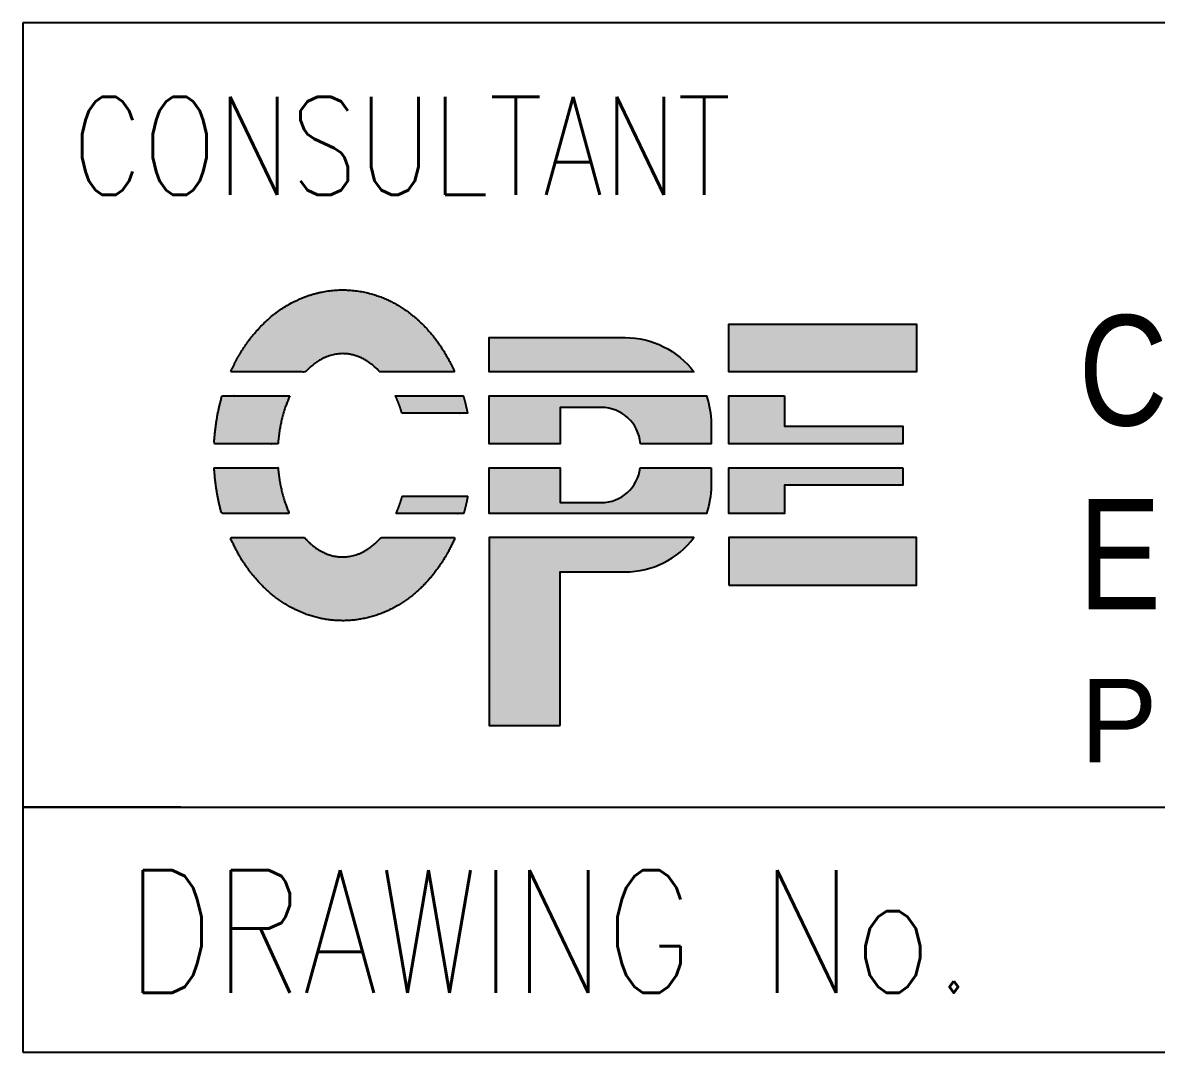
# Model space of a CAD drawing. Header units: inches. Extents: x 26960 to 35074, y -20333 to -19295.
# Drawn here: x 27648.5 to 27671.62, y -19822.29 to -19801.29 of the extents above; entities that cross this region are included whole.
import ezdxf
from ezdxf.enums import TextEntityAlignment as Align

# ---------------------------------------------------------------- set-up
doc = ezdxf.new("R2010")
doc.units = ezdxf.units.IN
doc.header["$LTSCALE"] = 200
doc.header["$MEASUREMENT"] = 0
doc.layers.add('BORDER1', color=3, linetype='Continuous')
doc.layers.add('BORDER2', color=7, linetype='Continuous')
doc.styles.add('PENSPEN', font='arial.ttf')
doc.styles.add('ROMANC', font='ROMANC', dxfattribs={"height": 5})
doc.styles.add('ROMANS', font='romans.shx')
doc.styles.add('ROMANT', font='romant.shx')
doc.styles.get("Standard").update_dxf_attribs({"font": 'romans.shx'})

# ---------------------------------------------------------------- blocks, each defined once
blk = doc.blocks.new('*U254')
at = {"layer": 'BORDER2'}
for p, q in [((657.9999999999995, 73.00000000000006), (657.9999999999995, 52.00000000000006)), ((793.9999999999995, 73.00000000000006), (657.9999999999995, 73.00000000000006)), ((657.9999999999995, 57.00000000000006), (793.9999999999995, 57.00000000000006)), ((657.9999999999995, 52.00000000000006), (793.9999999999995, 52.00000000000006))]:
    blk.add_line(p, q, dxfattribs=at)
at = {"layer": 'BORDER2', "style": 'ROMANS', "width": 0.8}
for s, height, p in [('CONSULTANT ', 2, (659.0065373718749, 69.48726736935414)), ('DRAWING No.', 2.5, (660.1044645851775, 53.21458022067236))]:
    blk.add_text(s, height=height, dxfattribs=at).set_placement(p)
at = {"layer": 'BORDER2', "flags": 8}
for tag, height, style, p in [('REV-B', 2.7, 'ROMANS', (662.7607927034351, 125.6786081498212)), ('REV-A', 2.7, 'ROMANS', (662.7607927034351, 118.6786081498212)), ('RE-B', 7, 'ROMANT', (745.3382440761857, 6.154932794776784))]:
    blk.add_attdef(tag, text='', height=height, dxfattribs=dict(at, style=style)).set_placement(p, align=Align.CENTER)
at = {"layer": 'BORDER2', "style": 'ROMANS', "width": 4.59625974428477}
for tag, p, p2 in [('DATE-B', (668.4703274846543, 125.6786081498212), (681.4711764756312, 125.6786081498212)), ('DATE-A', (668.4703274846543, 118.6786081498212), (681.4711764756312, 118.6786081498212))]:
    blk.add_attdef(tag, text='', height=2.7, dxfattribs=at).set_placement(p, p2, align=Align.FIT)
at = {"layer": 'BORDER2'}
for tag, height, style, p in [('DRN-B', 2.7, 'ROMANS', (689.5526900513246, 125.6786081498212)), ('CHD-B', 2.7, 'ROMANS', (701.6058383246095, 125.6786081498212)), ('APD-B', 2.7, 'ROMANS', (713.3190159769342, 125.6786081498212)), ('DRN-A', 2.7, 'ROMANS', (689.5526900513246, 118.6786081498212)), ('CHD-A', 2.7, 'ROMANS', (701.6058383246095, 118.6786081498212)), ('APD-A', 2.7, 'ROMANS', (713.3190159769342, 118.6786081498212)), ('CONS_CONT_VEND', 3.5, 'ROMANC', (725.9999999999995, 61.93578050081199))]:
    blk.add_attdef(tag, text='', height=height, dxfattribs=dict(at, style=style)).set_placement(p, align=Align.CENTER)
at = {"layer": 'BORDER2', "style": 'ROMANS', "width": 0.8}
for tag, p, height in [('1:X', (670.765328909738, 103.4920679524113), 3), ('LOC', (709.6108419286002, 103.4920679524113), 3), ('PROJ_NO', (774.8367440190764, 103.4920679524113), 3), ('CONS_DRG_NO', (681.7356165104497, 53.26420658835355), 2.5)]:
    blk.add_attdef(tag, p, '', height=height, dxfattribs=at)
at = {"layer": 'BORDER2', "lineweight": 30, "width": 0.8, "flags": 104}
for tag, p in [('COMMENTS-B', (719.8797793665841, 127.4999999999998)), ('COMMENTS-A', (719.8797793665841, 120.4999999999998))]:
    blk.add_attdef(tag, text='', height=2.2, dxfattribs=at).set_placement(p, align=Align.MIDDLE_LEFT)
at = {"layer": 'BORDER2', "style": 'ROMANS', "width": 0.8}
for tag, p in [('PROJECT_TITLE_1', (725.9999999999995, 45.90641032033383)), ('PROJECT_TITLE_2', (725.9999999999995, 40.5764763095404))]:
    blk.add_attdef(tag, text='', height=3.5, dxfattribs=at).set_placement(p, align=Align.MIDDLE)
at = {"layer": 'BORDER2', "style": 'ROMANT', "width": 0.8}
for tag, p in [('DRG_TITLE_1', (725.9999999999995, 29.73299863731953)), ('DRG_TITLE_2', (725.9999999999995, 23.03299863731953)), ('DRG_TITLE_3', (725.9999999999995, 16.33299863731953))]:
    blk.add_attdef(tag, text='', height=4, dxfattribs=at).set_placement(p, align=Align.CENTER)
at = {"layer": 'BORDER2', "style": 'ROMANT'}
for tag, p in [('SH', (771.8276758798711, 6.196319751963438)), ('SRNO', (736.7906255040698, 6.154932794776812))]:
    blk.add_attdef(tag, text='', height=7, dxfattribs=at).set_placement(p, align=Align.RIGHT)
for tag, p in [('AR', (668.9532440761859, 6.154932794776812)), ('PA', (683.0324995071123, 6.154932794776812)), ('DC', (697.0878488850249, 6.154932794776812)), ('TS', (775.9414698346782, 6.154932794776819))]:
    blk.add_attdef(tag, p, '', height=7, dxfattribs=at)
at = {"layer": 'BORDER2', "style": 'ROMANS', "flags": 2}
blk.add_attdef('TB_VERSION', text='', height=2, dxfattribs=at).set_placement((1, -1), align=Align.TOP_LEFT)
blk = doc.blocks.new('P30319 LOGO')
at = {"true_color": 0xe00070}
h = blk.add_hatch(color=232, dxfattribs=at)
h.dxf.hatch_style = 1
edge = h.paths.add_edge_path()
edge.add_spline(control_points=[(1283.271344500995, 122.1945605262095), (1283.826836370881, 122.7984237515889), (1284.503656130142, 122.7984237515889), (1285.059148000028, 122.1945605262095)], knot_values=[1, 1, 1, 1, 2.216188546815831, 2.216188546815831, 2.216188546815831, 2.216188546815831], weights=[1, 0.8804921716941657, 0.8804921716941657, 1], degree=3, periodic=0)
edge.add_spline(control_points=[(1285.059148000028, 122.1945605262095), (1285.657998417856, 122.1945605262095), (1286.256848835684, 122.1945605262095), (1286.855699253513, 122.1945605262095)], knot_values=[2.216188546815831, 2.216188546815831, 2.216188546815831, 2.216188546815831, 3.216188546815831, 3.216188546815831, 3.216188546815831, 3.216188546815831], weights=[1, 1, 1, 1], degree=3, periodic=0)
edge.add_spline(control_points=[(1286.855699253513, 122.1945605262095), (1286.842340729763, 122.2247929683632), (1286.828632073549, 122.2548840628858), (1286.596750392065, 122.7486374741274), (1286.292636446469, 123.1824747600196), (1285.589744296428, 123.7643589300308), (1285.245212258324, 123.9588480336036), (1284.639033392577, 124.1303646003599), (1284.404688633738, 124.1647373838052), (1284.165246250511, 124.1647373838052)], knot_values=[3.216188546815831, 3.216188546815831, 3.216188546815831, 3.216188546815831, 3.245245583632718, 3.245245583632718, 3.695335444627771, 3.695335444627771, 4.003799860931371, 4.003799860931371, 4.183355802662065, 4.183355802662065, 4.183355802662065, 4.183355802662065], weights=[1, 1, 1, 1, 1, 1, 1, 1, 1, 1], degree=3, periodic=0)
edge.add_spline(control_points=[(1284.165246250511, 124.1647373838052), (1283.841014610316, 124.1647373838052), (1283.526067886817, 124.1019422136873), (1282.79063572687, 123.8173728675745), (1282.420976485278, 123.5376795356093), (1281.849051635417, 122.9071920635967), (1281.635760820412, 122.5615251424994), (1281.474500125147, 122.1945605262022)], knot_values=[4.183355802662065, 4.183355802662065, 4.183355802662065, 4.183355802662065, 4.426859159421692, 4.426859159421692, 4.798403693301402, 4.798403693301402, 5.150720126316443, 5.150720126316443, 5.150720126316443, 5.150720126316443], weights=[1, 1, 1, 1, 1, 1, 1, 1], degree=3, periodic=0)
edge.add_spline(control_points=[(1281.474500125147, 122.1945605262022), (1282.073448250432, 122.1945605262095), (1282.672396375713, 122.1945605262095), (1283.271344500995, 122.1945605262095)], knot_values=[0, 0, 0, 0, 1, 1, 1, 1], weights=[1, 1, 1, 1], degree=3, periodic=0)
edge = h.paths.add_edge_path()
edge.add_spline(control_points=[(1285.434919401636, 121.6170605264895), (1285.469827915166, 121.5413619102347), (1285.501891154981, 121.4627021543378), (1285.531011805411, 121.3813462408895), (1285.551686486907, 121.3235862810824), (1285.57081536044, 121.2646361771764), (1285.588482327888, 121.2045605266683)], knot_values=[2.091252597174892, 2.091252597174892, 2.091252597174892, 2.091252597174892, 2.205659957606635, 2.205659957606635, 2.205659957606635, 2.287045631574303, 2.287045631574303, 2.287045631574303, 2.287045631574303], weights=[1, 0.9971505280524573, 0.9980303728084561, 0.9999999999999999, 0.9999999999999999, 0.9999999999999999, 0.9999999999999999], degree=3, periodic=0)
edge.add_spline(control_points=[(1285.588482327888, 121.2045605266895), (1286.101060312398, 121.2045605266895), (1286.613638296909, 121.2045605266895), (1287.126216281419, 121.2045605266895), (1287.138901644934, 121.2045605266895), (1287.151587008449, 121.2045605266895), (1287.164272371964, 121.2045605266895)], knot_values=[0, 0, 0, 0, 0.9639729430671024, 0.9639729430671024, 0.9639729430671024, 0.987829502597591, 0.987829502597591, 0.987829502597591, 0.987829502597591], weights=[0.9999999999999999, 1, 1, 1, 1, 1, 1], degree=3, periodic=0)
edge.add_spline(control_points=[(1287.164272371964, 121.2045605266895), (1287.152638433312, 121.2637549648113), (1287.13996251859, 121.3226859254639), (1287.126216281419, 121.3813462408895)], knot_values=[0.987829502597591, 0.987829502597591, 0.987829502597591, 0.987829502597591, 1.040826404862352, 1.040826404862352, 1.040826404862352, 1.040826404862352], weights=[1, 1, 1, 1], degree=3, periodic=0)
edge.add_spline(control_points=[(1287.126216281419, 121.3813462408895), (1287.107680791238, 121.4604440832394), (1287.087199246015, 121.5390498397605), (1287.064722918555, 121.6170605264855)], knot_values=[1.040826404862352, 1.040826404862352, 1.040826404862352, 1.040826404862352, 1.112287674546221, 1.112287674546221, 1.112287674546221, 1.112287674546221], weights=[1, 1, 1, 1], degree=3, periodic=0)
edge.add_spline(control_points=[(1287.064722918555, 121.6170605264855), (1287.046481848335, 121.6170605264856), (1287.028240778114, 121.6170605264857), (1287.009999707894, 121.6170605264859), (1286.484972939141, 121.6170605264893), (1285.959946170389, 121.6170605264895), (1285.434919401636, 121.6170605264895)], knot_values=[1.112287674546221, 1.112287674546221, 1.112287674546221, 1.112287674546221, 1.14515795807123, 1.14515795807123, 1.14515795807123, 2.091252597174892, 2.091252597174892, 2.091252597174892, 2.091252597174892], weights=[1, 1, 1, 1, 1, 1, 1], degree=3, periodic=0)
edge = h.paths.add_edge_path()
edge.add_spline(control_points=[(1281.26624445432, 121.6170605264895), (1281.158536455388, 121.2437416590506), (1281.095813281182, 120.8567246403967), (1281.075572038268, 120.4672982553195)], knot_values=[0.9789630268523553, 0.9789630268523553, 0.9789630268523553, 0.9789630268523553, 1.32087435307436, 1.32087435307436, 1.32087435307436, 1.32087435307436], weights=[1, 1, 1, 1], degree=3, periodic=0)
edge.add_spline(control_points=[(1281.075572038268, 120.4672982553195), (1281.585484055661, 120.4672982553195), (1282.095396073056, 120.4672982553195), (1282.60530809045, 120.4672982553195)], knot_values=[1.32087435307436, 1.32087435307436, 1.32087435307436, 1.32087435307436, 2.318354386903874, 2.318354386903874, 2.318354386903874, 2.318354386903874], weights=[1, 1, 1, 1], degree=3, periodic=0)
edge.add_spline(control_points=[(1282.610755428061, 120.4672982553195), (1282.641341215343, 120.8840445759599), (1282.73821774557, 121.2758376745291), (1282.895573099386, 121.6170605264896)], knot_values=[2.321906379089811, 2.321906379089811, 2.321906379089811, 2.321906379089811, 2.830447609972077, 2.830447609972077, 2.830447609972077, 2.830447609972077], weights=[1, 0.970759329132344, 0.9683871371936769, 0.9873835774283708], degree=3, periodic=0)
edge.add_spline(control_points=[(1282.895573099386, 121.6170605264895), (1282.370706948113, 121.6170605264895), (1281.845840796839, 121.6170605264895), (1281.320974645565, 121.6170605264895), (1281.302731248484, 121.6170605264895), (1281.284487851402, 121.6170605264895), (1281.26624445432, 121.6170605264895)], knot_values=[0, 0, 0, 0, 0.9460790326721412, 0.9460790326721412, 0.9460790326721412, 0.9789630268523553, 0.9789630268523553, 0.9789630268523553, 0.9789630268523553], weights=[1, 1, 1, 1, 1, 1, 1], degree=3, periodic=0)
edge = h.paths.add_edge_path()
edge.add_spline(control_points=[(1281.076449489321, 119.8897982555995), (1281.096966836893, 119.5173629100311), (1281.156475979433, 119.1472834856536), (1281.257546424019, 118.789441364879)], knot_values=[1.001176052145317, 1.001176052145317, 1.001176052145317, 1.001176052145317, 1.328264229932958, 1.328264229932958, 1.328264229932958, 1.328264229932958], weights=[1, 1, 1, 1], degree=3, periodic=0)
edge.add_spline(control_points=[(1281.257546424019, 118.789441364879), (1281.275433980971, 118.7894413648789), (1281.293321537923, 118.7894413648789), (1281.311209094875, 118.7894413648789)], knot_values=[1.328264229932958, 1.328264229932958, 1.328264229932958, 1.328264229932958, 1.360620145696573, 1.360620145696573, 1.360620145696573, 1.360620145696573], weights=[1, 1, 1, 1], degree=3, periodic=0)
edge.add_spline(control_points=[(1281.311209094875, 118.7894413648789), (1281.835029921113, 118.7894413648789), (1282.358850747351, 118.7894413648789), (1282.882671573589, 118.7894413648789)], knot_values=[1.360620145696573, 1.360620145696573, 1.360620145696573, 1.360620145696573, 2.308133692372357, 2.308133692372357, 2.308133692372357, 2.308133692372357], weights=[1, 1, 1, 1], degree=3, periodic=0)
edge.add_spline(control_points=[(1282.882671573589, 118.7894413648789), (1282.735527028742, 119.1183051906435), (1282.643745278258, 119.4925321070743), (1282.612355959243, 119.8897982555995)], knot_values=[2.308133692372357, 2.308133692372357, 2.308133692372357, 2.308133692372357, 2.793904696103802, 2.793904696103802, 2.793904696103802, 2.793904696103802], weights=[1, 0.970764074152507, 0.9729854687291729, 0.9947169625338574], degree=3, periodic=0)
edge.add_spline(control_points=[(1282.612355959243, 119.8897982555995), (1282.610375508719, 119.8897982555995), (1282.608395058196, 119.8897982555995), (1282.606414607673, 119.8897982555995)], knot_values=[0, 0, 0, 0, 0.003872852303173913, 0.003872852303173913, 0.003872852303173913, 0.003872852303173913], weights=[1, 1, 1, 1], degree=3, periodic=0)
edge.add_spline(control_points=[(1282.606414607673, 119.8897982555995), (1282.096426234889, 119.8897982555995), (1281.586437862105, 119.8897982555995), (1281.076449489321, 119.8897982555995)], knot_values=[0.003872852303173913, 0.003872852303173913, 0.003872852303173913, 0.003872852303173913, 1.001176052145317, 1.001176052145317, 1.001176052145317, 1.001176052145317], weights=[1, 1, 1, 1], degree=3, periodic=0)
edge = h.paths.add_edge_path()
edge.add_spline(control_points=[(1281.462253223541, 118.2119413651589), (1281.568521261542, 117.9660578810938), (1281.697752075476, 117.729430480313), (1282.05740297516, 117.217049667985), (1282.307881318231, 116.9484591598366), (1282.852280458616, 116.5559148103825), (1283.127567055164, 116.4138103178115), (1283.729281485264, 116.232410487468), (1284.052327071234, 116.197071313273), (1284.684851358681, 116.2475169292763), (1284.997445708121, 116.334607871949), (1285.55455521629, 116.5979951211052), (1285.799664010003, 116.7717267219292), (1286.223616731745, 117.1668844426641), (1286.402804383609, 117.3883658364052), (1286.675730493394, 117.8112328169509), (1286.780093508922, 118.0083459784784), (1286.868468680157, 118.2119413651589)], knot_values=[1, 1, 1, 1, 1.235433445370054, 1.235433445370054, 1.542504730617654, 1.542504730617654, 1.785534611860395, 1.785534611860395, 2.028564493103135, 2.028564493103135, 2.271594374345876, 2.271594374345876, 2.514624255588615, 2.514624255588615, 2.757654136831356, 2.757654136831356, 2.952695659102764, 2.952695659102764, 2.952695659102764, 2.952695659102764], weights=[1, 1, 1, 1, 1, 1, 1, 1, 1, 1, 1, 1, 1, 1, 1, 1, 1, 1], degree=3, periodic=0)
edge.add_spline(control_points=[(1286.868468680157, 118.2119413651589), (1286.273886935371, 118.2119413651589), (1285.679305190585, 118.2119413651589), (1285.084723445798, 118.2119413651589)], knot_values=[2.952695659102764, 2.952695659102764, 2.952695659102764, 2.952695659102764, 3.952695659102764, 3.952695659102764, 3.952695659102764, 3.952695659102764], weights=[1, 1, 1, 1], degree=3, periodic=0)
edge.add_spline(control_points=[(1285.084723445798, 118.2119413651589), (1284.516428929025, 117.5673569350414), (1283.814063571998, 117.5673569350414), (1283.245769055224, 118.2119413651589)], knot_values=[3.952695659102764, 3.952695659102764, 3.952695659102764, 3.952695659102764, 5.208998379781482, 5.208998379781482, 5.208998379781482, 5.208998379781482], weights=[1, 0.8727434955688548, 0.8727434955688548, 0.9999999999999999], degree=3, periodic=0)
edge.add_spline(control_points=[(1283.245769055224, 118.2119413651589), (1282.651263777997, 118.2119413651589), (1282.056758500769, 118.2119413651589), (1281.462253223541, 118.2119413651589)], knot_values=[0, 0, 0, 0, 1, 1, 1, 1], weights=[0.9999999999999999, 1, 1, 1], degree=3, periodic=0)
edge = h.paths.add_edge_path()
edge.add_spline(control_points=[(1287.072961415386, 118.7894413648789), (1287.094699419086, 118.8669385325884), (1287.114472871937, 118.9450031809275), (1287.132337384379, 119.0235225576478), (1287.145953238195, 119.0833679275456), (1287.158460173086, 119.1434774528385), (1287.169888193667, 119.2038439861318)], knot_values=[0.9796879818858013, 0.9796879818858013, 0.9796879818858013, 0.9796879818858013, 1.050472082959456, 1.050472082959456, 1.050472082959456, 1.104421832544576, 1.104421832544576, 1.104421832544576, 1.104421832544576], weights=[1, 1, 1, 1, 1, 1, 1], degree=3, periodic=0)
edge.add_spline(control_points=[(1287.169888193667, 119.2038439861318), (1287.157371257238, 119.2038439861318), (1287.144854320808, 119.2038439861318), (1287.132337384379, 119.2038439861318)], knot_values=[1.104421832544576, 1.104421832544576, 1.104421832544576, 1.104421832544576, 1.128010738635975, 1.128010738635975, 1.128010738635975, 1.128010738635975], weights=[1, 1, 1, 1], degree=3, periodic=0)
edge.add_spline(control_points=[(1287.132337384379, 119.2038439861318), (1286.620622803083, 119.2038439861317), (1286.108908221786, 119.2038439861317), (1285.597193640489, 119.2038439861317)], knot_values=[1.128010738635975, 1.128010738635975, 1.128010738635975, 1.128010738635975, 2.092367094693776, 2.092367094693776, 2.092367094693776, 2.092367094693776], weights=[1, 1, 1, 1], degree=3, periodic=0)
edge.add_spline(control_points=[(1285.597193640489, 119.2038439861317), (1285.579817744863, 119.1425880369818), (1285.560933646027, 119.0824589133871), (1285.540453083263, 119.0235225576478), (1285.512420304961, 118.9428533976538), (1285.48151263967, 118.8647413727329), (1285.447820927434, 118.789441364879)], knot_values=[2.092367094693776, 2.092367094693776, 2.092367094693776, 2.092367094693776, 2.174836266396544, 2.174836266396544, 2.174836266396544, 2.287499999554405, 2.287499999554405, 2.287499999554405, 2.287499999554405], weights=[1, 1, 1, 1, 0.9980866543869988, 0.9972301520116444, 0.9974304928739368], degree=3, periodic=0)
edge.add_spline(control_points=[(1285.447820927434, 118.7894413648789), (1285.971749381829, 118.7894413648789), (1286.495677836225, 118.7894413648789), (1287.019606290621, 118.7894413648789)], knot_values=[0, 0, 0, 0, 0.9475237629199713, 0.9475237629199713, 0.9475237629199713, 0.9475237629199713], weights=[1, 1, 1, 1], degree=3, periodic=0)
at = {"true_color": 0x217be8}
h = blk.add_hatch(color=150, dxfattribs=at)
h.dxf.hatch_style = 1
h.paths.add_polyline_path([(1293.446887234501, 123.3377748113695), (1293.446887234501, 122.1945605262095), (1294.78227146624, 122.1945605262095), (1297.960876316842, 122.1945605262095), (1297.960876316842, 123.3377748113695)])
h.paths.add_polyline_path([(1297.626266126098, 120.4672982553195), (1297.626266126098, 120.8885192853153), (1294.78227146624, 120.8885192853153), (1294.78227146624, 121.6170605264895), (1293.446887234501, 121.6170605264895), (1293.446887234501, 120.4672982553195)])
h.paths.add_polyline_path([(1293.446887234501, 119.8897982555995), (1293.446887234501, 118.7894413648789), (1294.78227146624, 118.7894413648789), (1294.78227146624, 119.4685772256037), (1297.626266126098, 119.4685772256037), (1297.626266126098, 119.8897982555995)])
h.paths.add_polyline_path([(1297.960876316842, 117.0687270799989), (1297.960876316842, 118.2119413651589), (1294.78227146624, 118.2119413651589), (1293.446887234501, 118.2119413651589), (1293.446887234501, 117.0687270799989)])
h = blk.add_hatch(color=256)
h.dxf.hatch_style = 1
h.paths.add_polyline_path([(1287.689658133374, 113.6966406678042), (1289.395818187688, 113.6966406678042), (1289.395818187688, 117.3885037480847), (1290.957147797754, 117.3885037480847, 0.2358179857912591), (1292.605974853443, 118.2119413651589), (1287.689658133374, 118.2119413651589)])
h.paths.add_polyline_path([(1290.379647798034, 119.0541357026702, 0.3812223427945271), (1291.316391578885, 119.8897982555995), (1293.019647796754, 119.8897982555995), (1293.019647796754, 119.4510037470847, -0.08181410183348074), (1292.910668071599, 118.7894413648789), (1287.689658133374, 118.7894413648789), (1287.689658133374, 119.8897982555995), (1289.395818187688, 119.8897982555995), (1289.395818187688, 119.0541357026702)])
h.paths.add_polyline_path([(1287.689658133374, 121.6170605264895), (1287.689658133374, 120.4672982553195), (1289.395818187688, 120.4672982553195), (1289.395818187688, 121.3408371622804), (1290.379647798034, 121.3408371622804, -0.3928213965664134), (1291.319953372414, 120.4672982553195), (1293.019647796754, 120.4672982553195), (1293.019647796754, 120.9553963897406, 0.08182721107222385), (1292.910633609326, 121.6170605264895)])
h.paths.add_polyline_path([(1292.605898381913, 122.1945605262095, 0.235801699179253), (1290.957147797754, 123.0178963887403), (1287.689658133374, 123.0178963887403), (1287.689658133374, 122.1945605262095)])
at = {"color": 150, "true_color": 0x217be8}
for points in [[(1294.78227146624, 122.1945605262095), (1293.446887234501, 122.1945605262095), (1293.446887234501, 123.3377748113695), (1297.960876316842, 123.3377748113695), (1297.960876316842, 122.1945605262095)], [(1294.78227146624, 121.6170605264895), (1294.78227146624, 120.8885192853153), (1297.626266126098, 120.8885192853153), (1297.626266126098, 120.4672982553195), (1293.446887234501, 120.4672982553195), (1293.446887234501, 121.6170605264895)], [(1297.626266126098, 119.8897982555995), (1297.626266126098, 119.4685772256037), (1294.78227146624, 119.4685772256037), (1294.78227146624, 118.7894413648789), (1293.446887234501, 118.7894413648789), (1293.446887234501, 119.8897982555995)], [(1293.446887234501, 117.0687270799989), (1297.960876316842, 117.0687270799989), (1297.960876316842, 118.2119413651589), (1294.78227146624, 118.2119413651589), (1293.446887234501, 118.2119413651589)]]:
    blk.add_lwpolyline(points, close=True, dxfattribs=at)
for points in [[(1290.957147797754, 123.0178963887403, -0.2358016991792424), (1292.605898381913, 122.1945605262095), (1287.689658133374, 122.1945605262095), (1287.689658133374, 123.0178963887403)], [(1291.319953372414, 120.4672982553195, 0.3928213965664213), (1290.379647798034, 121.3408371622804), (1289.395818187688, 121.3408371622804), (1289.395818187688, 120.4672982553195), (1287.689658133374, 120.4672982553195), (1287.689658133374, 121.6170605264895), (1292.910633609326, 121.6170605264895, -0.08182721107226566), (1293.019647796754, 120.9553963897403), (1293.019647796754, 120.4672982553195)], [(1293.019647796754, 119.8897982555995), (1293.019647796754, 119.4510037470848, -0.08181410183348826), (1292.910668071599, 118.7894413648789), (1287.689658133374, 118.7894413648789), (1287.689658133374, 119.8897982555995), (1289.395818187688, 119.8897982555995), (1289.395818187688, 119.0541357026702), (1290.379647798034, 119.0541357026702, 0.3812223427945505), (1291.316391578885, 119.8897982555995)], [(1289.395818187688, 113.6966406678042), (1289.395818187688, 117.3885037480847), (1290.957147797754, 117.3885037480847, 0.2358179857912461), (1292.605974853443, 118.2119413651589), (1287.689658133374, 118.2119413651589), (1287.689658133374, 113.6966406678042)]]:
    blk.add_lwpolyline(points, format="xyb", close=True)
for points in [[(1276.472991802197, 115.530787132166), (1276.472991802197, 111.7315063771693)], [(1280.272272557193, 111.7315063771691), (1276.472991802197, 111.7315063771691)]]:
    blk.add_lwpolyline(points)
at = {"color": 232, "true_color": 0xe00070}
for points, weights, knots in [([(1281.474500125147, 122.1945605262022), (1282.073448250432, 122.1945605262095), (1282.672396375713, 122.1945605262095), (1283.271344500995, 122.1945605262095), (1283.826836370881, 122.7984237515889), (1284.503656130142, 122.7984237515889), (1285.059148000028, 122.1945605262095), (1285.657998417856, 122.1945605262095), (1286.256848835684, 122.1945605262095), (1286.855699253513, 122.1945605262095), (1286.842340729763, 122.2247929683632), (1286.828632073549, 122.2548840628858), (1286.596750392065, 122.7486374741274), (1286.292636446469, 123.1824747600196), (1285.589744296428, 123.7643589300308), (1285.245212258324, 123.9588480336036), (1284.639033392577, 124.1303646003599), (1284.404688633738, 124.1647373838052), (1284.165246250511, 124.1647373838052), (1283.841014610316, 124.1647373838052), (1283.526067886817, 124.1019422136873), (1282.79063572687, 123.8173728675745), (1282.420976485278, 123.5376795356093), (1281.849051635417, 122.9071920635967), (1281.635760820412, 122.5615251424994), (1281.474500125147, 122.1945605262022)], [1, 1, 1, 1, 0.8804921716941657, 0.8804921716941657, 1, 1, 1, 1, 1, 1, 1, 1, 1, 1, 1, 1, 1, 1, 1, 1, 1, 1, 1, 1], [0, 0, 0, 0, 1, 1, 1, 2.216188546815831, 2.216188546815831, 2.216188546815831, 3.216188546815831, 3.216188546815831, 3.216188546815831, 3.245245583632718, 3.245245583632718, 3.695335444627771, 3.695335444627771, 4.003799860931371, 4.003799860931371, 4.183355802662065, 4.183355802662065, 4.183355802662065, 4.426859159421692, 4.426859159421692, 4.798403693301402, 4.798403693301402, 5.150720126316443, 5.150720126316443, 5.150720126316443, 5.150720126316443]), ([(1282.895573099386, 121.6170605264895), (1282.370706948113, 121.6170605264895), (1281.845840796839, 121.6170605264895), (1281.320974645565, 121.6170605264895), (1281.302731248484, 121.6170605264895), (1281.284487851402, 121.6170605264895), (1281.26624445432, 121.6170605264895), (1281.158536455388, 121.2437416590506), (1281.095813281182, 120.8567246403967), (1281.075572038268, 120.4672982553195), (1281.585484055661, 120.4672982553195), (1282.095396073056, 120.4672982553195), (1282.60530809045, 120.4672982553195), (1282.607123869654, 120.4672982553195), (1282.608939648857, 120.4672982553195), (1282.610755428061, 120.4672982553195), (1282.641341215343, 120.8840445759599), (1282.73821774557, 121.2758376745291), (1282.895573099386, 121.6170605264896)], [1, 1, 1, 1, 1, 1, 1, 1, 1, 1, 1, 1, 1, 1, 1, 1, 0.970759329132344, 0.9683871371936769, 0.9873835774283708], [0, 0, 0, 0, 0.9460790326721412, 0.9460790326721412, 0.9460790326721412, 0.9789630268523553, 0.9789630268523553, 0.9789630268523553, 1.32087435307436, 1.32087435307436, 1.32087435307436, 2.318354386903874, 2.318354386903874, 2.318354386903874, 2.321906379089811, 2.321906379089811, 2.321906379089811, 2.830447609972077, 2.830447609972077, 2.830447609972077, 2.830447609972077]), ([(1285.588482327888, 121.2045605266895), (1286.101060312398, 121.2045605266895), (1286.613638296909, 121.2045605266895), (1287.126216281419, 121.2045605266895), (1287.138901644934, 121.2045605266895), (1287.151587008449, 121.2045605266895), (1287.164272371964, 121.2045605266895), (1287.152638433312, 121.2637549648113), (1287.13996251859, 121.3226859254639), (1287.126216281419, 121.3813462408895), (1287.107680791238, 121.4604440832394), (1287.087199246015, 121.5390498397605), (1287.064722918555, 121.6170605264855), (1287.046481848335, 121.6170605264856), (1287.028240778114, 121.6170605264857), (1287.009999707894, 121.6170605264859), (1286.484972939141, 121.6170605264893), (1285.959946170389, 121.6170605264895), (1285.434919401636, 121.6170605264895), (1285.469827915166, 121.5413619102347), (1285.501891154981, 121.4627021543378), (1285.531011805411, 121.3813462408895), (1285.551686486907, 121.3235862810824), (1285.57081536044, 121.2646361771764), (1285.588482327888, 121.2045605266683)], [0.9999999999999999, 1, 1, 1, 1, 1, 1, 1, 1, 1, 1, 1, 1, 1, 1, 1, 1, 1, 1, 0.9971505280524573, 0.9980303728084561, 0.9999999999999999, 0.9999999999999999, 0.9999999999999999, 0.9999999999999999], [0, 0, 0, 0, 0.9639729430671024, 0.9639729430671024, 0.9639729430671024, 0.987829502597591, 0.987829502597591, 0.987829502597591, 1.040826404862352, 1.040826404862352, 1.040826404862352, 1.112287674546221, 1.112287674546221, 1.112287674546221, 1.14515795807123, 1.14515795807123, 1.14515795807123, 2.091252597174892, 2.091252597174892, 2.091252597174892, 2.205659957606635, 2.205659957606635, 2.205659957606635, 2.287045631574303, 2.287045631574303, 2.287045631574303, 2.287045631574303]), ([(1282.612355959243, 119.8897982555995), (1282.610375508719, 119.8897982555995), (1282.608395058196, 119.8897982555995), (1282.606414607673, 119.8897982555995), (1282.096426234889, 119.8897982555995), (1281.586437862105, 119.8897982555995), (1281.076449489321, 119.8897982555995), (1281.096966836893, 119.5173629100311), (1281.156475979433, 119.1472834856536), (1281.257546424019, 118.789441364879), (1281.275433980971, 118.7894413648789), (1281.293321537923, 118.7894413648789), (1281.311209094875, 118.7894413648789), (1281.835029921113, 118.7894413648789), (1282.358850747351, 118.7894413648789), (1282.882671573589, 118.7894413648789), (1282.735527028742, 119.1183051906435), (1282.643745278258, 119.4925321070743), (1282.612355959243, 119.8897982555995)], [1, 1, 1, 1, 1, 1, 1, 1, 1, 1, 1, 1, 1, 1, 1, 1, 0.970764074152507, 0.9729854687291729, 0.9947169625338574], [0, 0, 0, 0, 0.003872852303173913, 0.003872852303173913, 0.003872852303173913, 1.001176052145317, 1.001176052145317, 1.001176052145317, 1.328264229932958, 1.328264229932958, 1.328264229932958, 1.360620145696573, 1.360620145696573, 1.360620145696573, 2.308133692372357, 2.308133692372357, 2.308133692372357, 2.793904696103802, 2.793904696103802, 2.793904696103802, 2.793904696103802]), ([(1285.447820927434, 118.7894413648789), (1285.971749381829, 118.7894413648789), (1286.495677836225, 118.7894413648789), (1287.019606290621, 118.7894413648789), (1287.037391332209, 118.7894413648789), (1287.055176373798, 118.7894413648789), (1287.072961415386, 118.7894413648789), (1287.094699419086, 118.8669385325884), (1287.114472871937, 118.9450031809275), (1287.132337384379, 119.0235225576478), (1287.145953238195, 119.0833679275456), (1287.158460173086, 119.1434774528385), (1287.169888193667, 119.2038439861318), (1287.157371257238, 119.2038439861318), (1287.144854320808, 119.2038439861318), (1287.132337384379, 119.2038439861318), (1286.620622803083, 119.2038439861317), (1286.108908221786, 119.2038439861317), (1285.597193640489, 119.2038439861317), (1285.579817744863, 119.1425880369818), (1285.560933646027, 119.0824589133871), (1285.540453083263, 119.0235225576478), (1285.512420304961, 118.9428533976538), (1285.48151263967, 118.8647413727329), (1285.447820927434, 118.789441364879)], [1, 1, 1, 1, 1, 1, 1, 1, 1, 1, 1, 1, 1, 1, 1, 1, 1, 1, 1, 1, 1, 1, 0.9980866543869988, 0.9972301520116444, 0.9974304928739368], [0, 0, 0, 0, 0.9475237629199713, 0.9475237629199713, 0.9475237629199713, 0.9796879818858013, 0.9796879818858013, 0.9796879818858013, 1.050472082959456, 1.050472082959456, 1.050472082959456, 1.104421832544576, 1.104421832544576, 1.104421832544576, 1.128010738635975, 1.128010738635975, 1.128010738635975, 2.092367094693776, 2.092367094693776, 2.092367094693776, 2.174836266396544, 2.174836266396544, 2.174836266396544, 2.287499999554405, 2.287499999554405, 2.287499999554405, 2.287499999554405]), ([(1283.245769055224, 118.2119413651589), (1282.651263777997, 118.2119413651589), (1282.056758500769, 118.2119413651589), (1281.462253223541, 118.2119413651589), (1281.568521261542, 117.9660578810938), (1281.697752075476, 117.729430480313), (1282.05740297516, 117.217049667985), (1282.307881318231, 116.9484591598366), (1282.852280458616, 116.5559148103825), (1283.127567055164, 116.4138103178115), (1283.729281485264, 116.232410487468), (1284.052327071234, 116.197071313273), (1284.684851358681, 116.2475169292763), (1284.997445708121, 116.334607871949), (1285.55455521629, 116.5979951211052), (1285.799664010003, 116.7717267219292), (1286.223616731745, 117.1668844426641), (1286.402804383609, 117.3883658364052), (1286.675730493394, 117.8112328169509), (1286.780093508922, 118.0083459784784), (1286.868468680157, 118.2119413651589), (1286.273886935371, 118.2119413651589), (1285.679305190585, 118.2119413651589), (1285.084723445798, 118.2119413651589), (1284.516428929025, 117.5673569350414), (1283.814063571998, 117.5673569350414), (1283.245769055224, 118.2119413651589)], [0.9999999999999999, 1, 1, 1, 1, 1, 1, 1, 1, 1, 1, 1, 1, 1, 1, 1, 1, 1, 1, 1, 1, 1, 1, 1, 0.8727434955688548, 0.8727434955688548, 0.9999999999999999], [0, 0, 0, 0, 1, 1, 1, 1.235433445370054, 1.235433445370054, 1.542504730617654, 1.542504730617654, 1.785534611860395, 1.785534611860395, 2.028564493103135, 2.028564493103135, 2.271594374345876, 2.271594374345876, 2.514624255588615, 2.514624255588615, 2.757654136831356, 2.757654136831356, 2.952695659102764, 2.952695659102764, 2.952695659102764, 3.952695659102764, 3.952695659102764, 3.952695659102764, 5.208998379781482, 5.208998379781482, 5.208998379781482, 5.208998379781482])]:
    blk.add_rational_spline(points, weights, degree=3, knots=knots, dxfattribs=at)
at = {"insert": (1301.853908507267, 123.5584677306696), "char_height": 2.651785712999999, "width": 61.24066522663696, "attachment_point": 1, "style": 'PENSPEN'}
blk.add_mtext('{\\W0.8;CHINA PETROLEUM\\PENGINEERING CO. LTD.}', dxfattribs=at)
at = {"insert": (1301.886364656145, 114.8154316647914), "char_height": 2.651785713, "attachment_point": 1, "line_spacing_factor": 0.9, "style": 'PENSPEN'}
blk.add_mtext('{\\H0.75556x;\\C7;P.O. Box. 391059, \\H0.99999x;Dubai, U.A.E}', dxfattribs=at)

msp = doc.modelspace()

# ---------------------------------------------------------------- block references
at = {"xscale": 0.8484845170317996, "yscale": 0.8484845170317996, "zscale": 0.8484845170317996}
msp.add_blockref('P30319 LOGO', (26565.43073420508, -19912.08864768175), dxfattribs=at)
at = {"layer": 'BORDER1', "lineweight": 9}
msp.add_blockref('*U254', (26990.4983041585, -19874.2861944561), dxfattribs=at)

doc.saveas('drawing.dxf')
